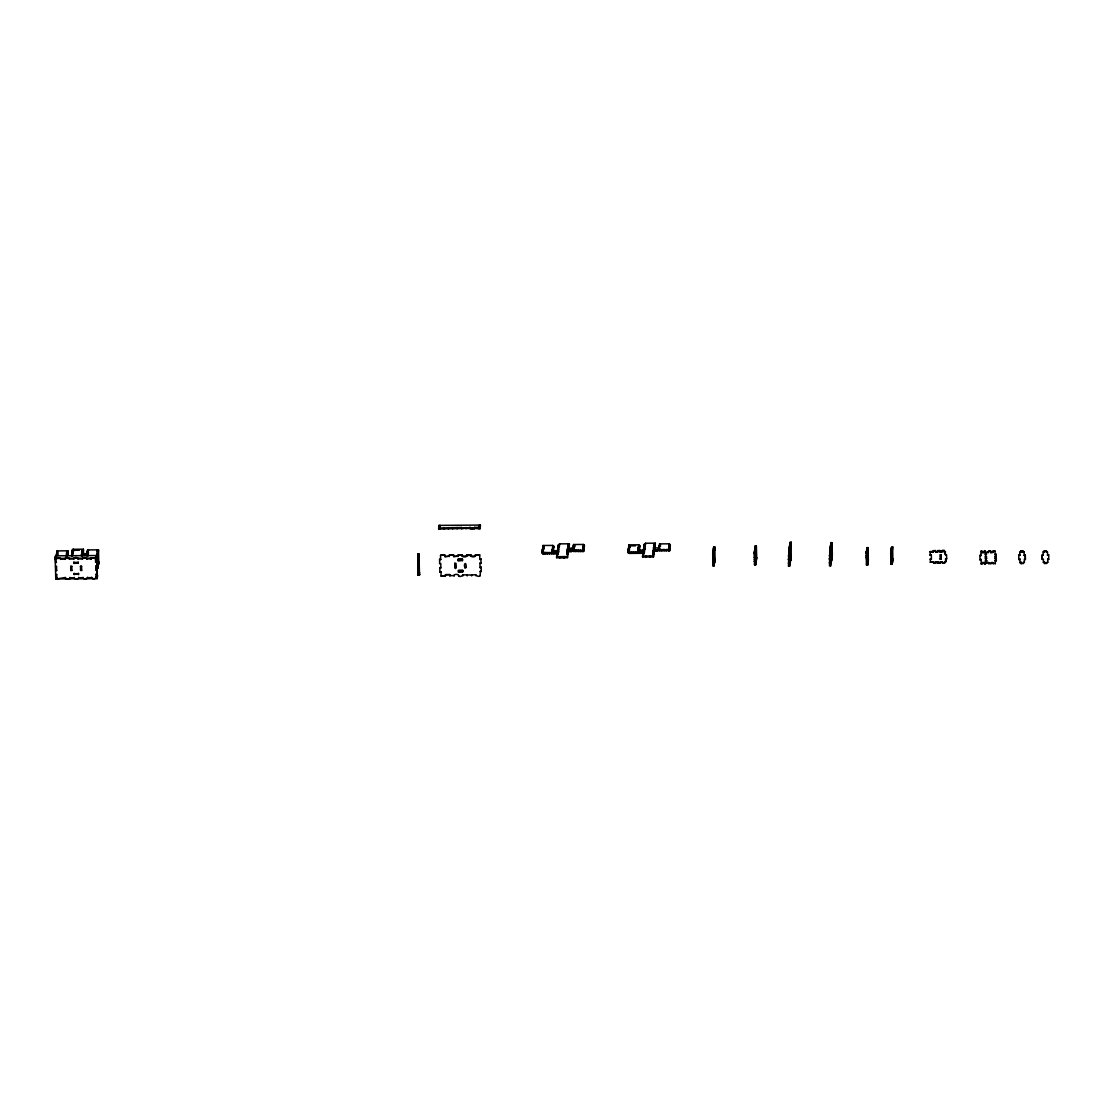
<?xml version="1.0" encoding="UTF-8"?>
<svg xmlns="http://www.w3.org/2000/svg" width="1104" height="1104" viewBox="0 0 1104 1104"><rect width="100%" height="100%" fill="white"/><g stroke="black" fill="none" stroke-linecap="round" stroke-linejoin="round"><path stroke-width="1.5" d="M55.2 558.458L55.586 555.823L96.945 555.519L97.138 578.62L55.78 578.924L55.2 558.458L96.752 558.044L96.835 556.278M55.504 557.603L55.614 556.844M55.366 562.171L56.456 562.171M56.263 556.154L57.035 550.896L67.924 550.813L68.048 555.422M56.483 558.348L56.566 556.568L55.476 556.582L55.228 559.48L56.373 559.093M55.49 566.269L56.58 566.255M57.712 554.926L57.794 553.145L56.704 553.145L56.621 554.926M55.6 570.354L56.69 570.354M55.724 574.453L56.801 574.439M55.78 578.924L55.945 577.792M56.897 577.516L55.752 577.903M65.081 559.038L60.72 559.066M66.061 556.085L67.247 555.326M66.53 554.098L66.613 552.331L67.703 552.317L67.73 553.339L67.841 552.593M67.137 556.085L67.924 550.813M67.62 554.098L67.51 554.843L67.592 553.076L66.502 553.076M73.789 558.969L69.428 558.997M71.498 556.043L72.491 549.281L83.38 549.199L83.545 555.34M71.967 554.07L71.857 554.815L71.939 553.035L73.14 552.276L72.05 552.29M72.188 552.566L72.077 553.311L72.16 551.531L73.361 550.772L72.271 550.786L72.298 551.807L72.381 550.027L73.582 549.268L73.609 550.303L79.419 550.247M71.926 570.244L70.78 570.63L70.725 566.159M72.588 556.043L71.608 555.298M56.746 574.825L56.87 578.91L65.605 577.447L65.578 578.855L69.925 578.813L69.952 577.42M71.87 570.616L71.815 566.145M78.26 563.026L73.844 563.44L73.871 562.033M78.577 574.287L74.216 574.315M74.161 574.687L74.189 573.293M78.66 577.351C80.012 579.586 72.933 579.641 74.299 577.392M82.496 558.9L78.136 558.941M78.205 563.399L78.232 562.005M78.522 574.66L78.55 573.266M81.461 556.057L81.544 554.291L82.634 554.277L82.552 556.057M83.835 554.732L81.655 554.746L81.737 552.966L82.828 552.966M82.096 551.738L82.179 549.958L83.269 549.958L83.297 550.979L82.207 550.979L83.407 550.22L83.297 550.979M81.724 570.175L80.578 570.547L80.523 566.09M83.38 549.199L82.745 554.732M81.765 553.987L82.966 553.228M83.186 551.724L83.076 552.483L83.159 550.703L82.069 550.717M81.668 570.547L81.599 566.076M87.368 577.295C88.72 579.517 81.641 579.572 83.007 577.323M86.899 556.016L86.981 554.249L88.072 554.236L87.989 556.016M87.009 555.271L87.616 549.916L98.504 549.847L98.739 562.874L97.649 562.874L97.732 561.108M87.202 553.946L88.292 553.946L88.375 552.166L87.285 552.179L87.092 554.705L86.002 554.705M87.313 553.201L87.506 550.675L88.596 550.661L87.395 551.42M87.533 551.696L87.644 550.951M91.204 558.845L86.843 558.872M95.979 574.163C99.705 578.703 91.232 580.469 91.715 577.254M95.468 558.155L91.163 557.824L91.149 559.217M95.634 557.037L97.759 556.126L95.634 557.037L95.496 559.19L96.586 559.176L96.752 558.044M96.724 561.867L95.634 561.881M96.779 555.381L97.138 578.62M96.669 556.14L96.752 554.36L97.842 554.346M97.221 552.373L98.422 551.614L97.331 551.627L97.414 549.847M96.559 558.155L96.945 555.519M96.862 557.299L96.973 556.54M96.959 570.05L95.813 570.437L95.758 565.966M96.724 560.597L97.814 560.597M98.504 549.847L97.621 555.85L96.531 555.864M96.779 562.654L97.87 562.64M97.98 554.622L97.87 555.381L97.952 553.601L96.862 553.615L98.063 552.856M98.201 553.118L98.09 553.877L97.193 551.351L98.284 551.351L98.311 552.373M96.848 564.696L98.27 564.862L98.187 566.628M96.848 565.966L95.703 566.352M96.904 566.738L97.939 567.111M96.931 567.773L97.966 568.132L98.711 561.853L97.621 561.853M96.076 577.226L97.111 577.599L97.276 576.467L96.186 576.481M97.069 574.149L95.924 574.535M96.214 577.502L97.304 577.489L97.497 574.963L96.407 574.977M417.767 559.894L418.913 559.507L417.767 559.894L417.809 554.677L419.009 553.918L417.919 553.918L417.961 554.939L417.919 553.918M418.858 559.88L418.899 554.663M419.037 554.939L418.071 554.194M417.988 568.077L419.134 567.691L417.988 568.077L417.823 559.521M419.078 568.077L418.913 559.507M418.195 575.239L418.361 574.108L419.451 574.108L419.285 575.239L418.195 575.239L418.043 567.704M419.009 553.918L419.479 575.129L418.388 575.143L418.25 560.887M419.285 575.239L419.134 567.691M438.633 528.016L461.541 527.464L461.569 528.499L438.661 529.037L438.799 526.884L439.999 526.125L439.019 525.38L480.378 525.076L480.295 526.856L479.205 526.856L479.288 525.09M438.661 529.037L438.799 526.884M440.027 527.146L438.937 527.16L440.11 525.38M439.585 559.355L440.675 559.355L439.585 559.355L439.64 563.827L440.786 563.44L440.855 567.911L439.765 567.925L440.855 567.911M440.551 555.257L444.912 555.229L440.551 555.257L440.62 559.728M441.02 571.624L439.875 572.01L441.02 571.624L441.076 576.095L445.492 575.695L441.076 576.095M444.884 556.623L449.287 556.209L444.884 556.623L444.912 555.229M445.464 574.66L449.811 574.632L445.464 574.66L445.436 576.067M449.259 555.188L453.62 555.16L449.259 555.188L449.231 556.595M454.199 575.626L449.839 575.653M453.592 556.554L457.994 556.154L453.592 556.554L453.62 555.16M455 567.801C454.048 554.774 456.711 573.073 455.055 567.428M480.378 525.076L480.019 528.733L478.929 528.747L478.957 527.339L474.61 527.381C475.727 529.906 469.103 529.948 470.249 527.408L461.513 528.871L461.541 527.464M457.967 555.133L462.328 555.091L457.967 555.133L457.939 556.526M458.091 559.217L462.438 559.19L458.091 559.217L458.063 560.625L462.41 560.584L462.438 559.19M458.063 560.625L462.466 560.211M458.408 570.478L462.755 570.451L458.408 570.478L458.381 571.872L462.728 571.844L462.755 570.451M458.381 571.872L462.783 571.472M462.852 575.943C464.053 573.059 460.437 578.731 458.546 575.598M465.874 528.844L465.902 527.436M479.798 559.438L480.944 559.052L479.798 559.438L479.729 554.967L475.382 554.995C476.5 557.534 469.89 557.575 471.035 555.036L466.675 555.064C467.792 557.589 461.182 557.644 462.328 555.091M470.221 528.802L470.249 527.408M464.798 567.732L465.929 567.346L464.798 567.732C463.238 562.115 467.185 562.088 465.874 567.732M466.647 556.457L466.675 555.064M467.199 575.902C464.77 574.701 474.071 574.632 471.546 575.874M474.582 528.775L474.61 527.381M471.008 556.43L471.035 555.036M478.957 527.339L479.992 527.712L480.157 526.58L479.067 526.594L479.095 527.615M479.067 526.594L480.268 525.835M478.929 528.747L474.637 528.402M475.355 556.402L475.382 554.995M475.907 575.846C474.844 572.99 478.17 578.606 480.309 575.432M479.729 554.967L475.327 555.381M479.964 563.15L481.054 563.15L479.964 563.15L480.033 567.622L481.165 567.235L480.033 567.622M480.199 571.334L481.289 571.334L480.199 571.334L480.254 575.805M552.925 553.201L551.834 553.214L553.035 552.455L553.007 551.434L551.917 551.434L551.779 553.587L543.016 554.029L542.009 552.262L543.209 551.503L542.354 549.999L543.43 549.999L542.464 549.254L543.665 548.495L542.795 546.991L543.996 546.232L542.906 546.245L542.933 547.267L544.024 547.267M542.906 546.245L543.016 545.486L552.814 545.417L552.731 547.198L553.822 547.184L552.511 548.702L553.477 549.447L552.4 549.447M542.05 553.283L542.133 551.503M542.161 552.524L543.237 552.524L542.381 551.034M542.602 549.53L542.492 550.275L542.575 548.495M543.803 548.771L542.713 548.771L543.913 548.012M542.933 547.267L543.016 545.486M542.009 552.262L547.405 552.593L547.377 554.001M547.405 552.593L551.752 552.566L551.724 553.96L556.14 553.559L556.112 552.538L551.696 552.938M551.945 552.455L552.138 549.93L553.339 549.171L552.359 548.426L553.559 547.667L552.593 546.922L553.78 546.163L552.814 545.417M552.055 551.71L552.138 549.93M552.731 547.198L552.842 546.439M553.007 551.434L551.807 552.193M552.166 550.951L553.256 550.951L553.339 549.171M552.028 550.689L556.333 551.034L558.679 549.889L557.589 549.889L558.596 551.655L558.679 549.889M558.251 553.918L556.085 553.932L556.112 552.538M582.539 551.489L582.622 549.709L583.699 549.695L583.616 551.476L578.179 551.517L578.206 550.123L571.679 550.165L571.651 551.558L569.471 551.586L569.498 550.178L567.318 550.192L568.353 550.565L568.27 552.345L567.18 552.345L567.553 549.902L568.629 549.902L567.042 552.083L568.132 552.069L567.497 557.603L564.172 558.003L556.609 557.686L557.023 553.656L558.224 552.897L556.057 552.911M557.368 551.393L557.258 552.152L558.445 551.393L557.368 551.393L557.396 552.414L558.486 552.414M557.589 549.889L558.79 549.13L557.81 548.384L559.121 546.88L558.141 546.135L559.231 546.121L558.251 545.376L559.562 543.872L569.36 543.803L569.278 545.569L568.077 546.328L569.167 546.328L568.836 548.578L567.663 549.157M556.609 557.686L557.023 553.656M557.617 550.91L557.699 549.143M557.948 548.66L557.837 549.406L557.92 547.639M559.342 545.376L559.369 546.397L558.279 546.411L559.48 545.638M559.369 546.397L559.259 547.142L559.231 546.121M556.582 556.664L567.47 556.582L567.497 557.603M568.381 551.586L568.022 552.814L566.932 552.828L567.911 553.573M567.29 551.6L567.511 548.881L568.601 548.867L568.519 550.648M568.795 547.556L567.608 548.315L569.774 548.302L569.802 549.323M568.077 546.328L568.16 544.562L569.36 543.803M566.932 552.828L566.849 554.608L567.939 554.594L568.022 552.814M568.601 548.867L567.401 549.626M568.836 548.578L568.905 546.811L567.829 546.811L569.388 544.824M569.498 550.178L571.679 550.165M569.747 549.695L569.774 548.302M569.471 551.586L567.359 551.213M574.577 545.266L574.604 546.287L573.514 546.287L573.487 545.266L574.577 545.266L573.376 546.025L574.246 547.515L569.719 548.674M572.962 548.84L572.852 549.599L574.052 548.84L572.962 548.84L572.879 550.62L573.97 550.606L574.052 548.84M573.487 545.266L573.597 544.52L583.395 544.451L583.312 546.218L584.402 546.218L583.202 546.977M572.879 550.62L574.08 549.861M573.183 548.55L573.073 549.295L573.155 547.529M574.466 546.011L574.384 547.791L573.404 547.046M573.514 546.287L573.597 544.52M576.026 550.137L575.998 551.531L571.706 551.186M574.494 547.032L574.604 546.287M578.179 551.517L576.053 551.158M578.206 550.123L583.588 550.454L583.699 549.695M582.622 549.709L583.919 548.191L582.843 548.205L582.65 550.73L583.726 550.73M582.843 548.205L584.154 546.687L583.064 546.701L584.375 545.197L583.395 544.451M582.953 547.46L582.871 549.226L583.961 549.226L582.76 549.985M583.312 546.218L583.423 545.473M582.981 548.481L584.182 547.722L583.091 547.722M628.19 550.123L629.28 550.123L629.087 552.649L627.997 552.649L628.521 547.874L629.722 547.115L628.631 547.115L629.004 545.887L635.531 545.845M627.997 552.649L628.769 547.391M628.963 544.865L629.86 547.377L628.963 544.865L638.761 544.796L638.678 546.563L639.768 546.563L639.74 545.542L638.65 545.542L638.457 548.067L639.547 548.067L639.74 545.542M644.212 553.283L628.976 553.394L629.059 551.627L627.969 551.627M628.411 548.619L629.501 548.619L628.3 549.378M629.942 545.611L628.742 546.37L628.659 548.136M628.976 553.394L629.087 552.649M633.323 553.366L633.351 551.959L628.949 552.373M633.351 551.959L637.712 551.931L637.684 553.339M637.712 551.931L642.059 551.903L642.031 553.297M637.877 550.799L637.767 551.558L638.968 550.799L637.877 550.799L637.795 552.58L638.885 552.58L638.968 550.799M638.236 549.571L638.319 547.805L639.52 547.032L638.429 547.046L638.236 549.571L639.326 549.571L639.409 547.791M638.429 547.046L639.63 546.287M638.65 545.542L638.761 544.796M637.795 552.58L638.995 551.821M638.126 550.33L639.216 550.316L639.299 548.536L638.209 548.55M639.216 550.316L639.326 549.571M639.547 548.067L638.347 548.826M639.768 546.563L638.567 547.322M639.188 549.295L637.988 550.054L642.28 550.399L644.626 549.254L643.535 549.268L643.563 550.289L644.653 550.275M642.335 550.027L642.307 551.42L640.196 551.062M642.059 551.903L644.184 552.262L644.101 554.042M655.431 550.951L655.403 549.93L659.806 549.516L659.833 550.537L655.431 550.951L655.459 549.544L653.278 549.571L654.313 549.93L653.113 550.689L653.982 552.193L652.781 552.952L653.872 552.938L653.458 556.968L642.569 557.051L642.983 553.021L644.074 553.007M643.204 551.517L644.405 550.758L644.322 552.538L643.232 552.538L643.204 551.517L644.405 550.758M643.535 549.268L644.846 547.75L643.756 547.763L643.563 550.289M643.756 547.763L645.067 546.245L643.977 546.259L643.784 548.785L644.874 548.771L644.846 547.75M643.977 546.259L645.288 544.741L644.198 544.755L644.005 547.28M644.198 544.755L645.509 543.237L655.307 543.168L655.224 544.948L654.134 544.948L654.106 543.927L655.307 543.168M642.569 557.051L642.983 553.021M643.232 552.538L643.315 550.772M644.322 543.996L644.239 545.776L645.316 545.762M644.874 548.771L644.764 549.53L644.736 548.509M644.35 545.017L645.55 544.258M642.542 556.03L653.416 555.947L653.872 552.938M654.106 543.927L655.086 544.672L653.775 546.176L654.755 546.922L653.554 547.681L657.86 548.026L659.364 546.411M653.899 553.96L652.809 553.973L654.01 553.214L654.203 550.689M653.113 550.689L653.03 552.469L654.12 552.455M654.976 545.417L654.893 547.198L653.803 547.211L655.003 546.452L655.196 543.913M653.692 547.957L654.893 547.198M659.585 544.907L659.212 546.149L660.302 546.135L659.143 547.915M669.369 544.838L669.341 543.817L659.557 543.886L660.44 546.411M659.75 549.889L664.166 549.488L664.194 550.51L659.778 550.924L659.806 549.516M660.523 544.631L659.336 545.39L659.254 547.17M668.817 548.605L668.789 547.57L669.88 547.57L668.679 548.329L668.541 550.482L664.139 550.882L664.166 549.488M668.513 549.461L664.111 549.861M669.769 548.315L669.576 550.841L668.541 550.482M668.707 549.35L669.686 550.096M668.789 547.57L669.121 545.321L670.211 545.307L669.341 543.817M670.211 545.307L670.018 547.832L668.927 547.846L669.121 545.321M669.576 550.841L669.659 549.074L668.569 549.074M669.797 549.337L670.1 546.066L669.01 546.066M670.321 544.562L670.238 546.328L669.148 546.342M712.687 553.642L713.888 552.883L714.122 565.91L713.032 565.91L712.687 553.642L713.888 552.883M712.908 552.138L714.109 551.379L713.915 553.904L712.825 553.904L712.908 552.138L714.109 551.379M713.129 550.634L714.329 549.875L714.136 552.4L713.046 552.4L713.129 550.634L714.219 550.62M713.35 549.13L714.55 548.371L714.357 550.896L714.467 550.137L713.267 550.896L713.35 549.13L714.44 549.116M713.681 546.866L713.57 547.625L714.771 546.866L713.681 546.866L713.488 549.392L713.46 548.371M712.825 553.904L714.026 553.145M713.046 552.4L714.247 551.641M713.005 564.889L714.095 564.889L714.316 563.385L713.225 563.385L714.205 564.13M713.667 560.377L713.474 562.902L714.564 562.902L714.536 561.881L712.977 561.453L714.785 561.398L714.757 560.377L713.667 560.377L714.647 561.122M713.032 565.91L713.225 563.385M713.363 563.661L714.343 564.406L713.446 561.881L713.363 563.661L714.454 563.647M713.695 561.398L714.895 560.639L714.978 558.872L715.006 559.894M714.122 565.91L713.143 565.165M755.55 561.136L754.405 561.522L754.28 552.58L755.481 551.821L754.391 551.834L754.418 552.856L755.509 552.842L755.702 550.316L754.612 550.33L754.639 551.351L755.729 551.338L755.923 548.812L754.832 548.826L754.86 549.847L756.061 549.088L754.984 549.088M755.205 547.584L756.281 547.584L755.095 548.343L755.053 547.322L756.143 547.308L755.95 549.833M755.288 545.818L755.177 546.563L756.364 545.804L755.288 545.818L755.633 564.199L754.543 564.213L755.633 564.199M755.702 550.316L754.501 551.075L754.418 552.856M754.405 561.522L756.268 561.094L756.35 559.314L755.26 559.328M755.702 555.16L754.57 555.547L755.702 555.16L755.826 559.259M754.736 564.103L755.716 564.848L754.625 564.862L754.708 563.081M755.909 562.322L755.716 564.848M756.35 559.314L755.15 560.073M755.495 557.824L756.571 557.81L755.384 558.569M756.047 562.598L755.936 563.344L756.268 561.094M756.571 557.81L756.378 560.335L755.302 560.349M756.364 545.804L756.723 558.086L755.522 558.845M788.532 566.214L788.987 563.206L789.015 564.227L790.091 564.227L790.064 563.206L789.622 566.214L788.532 566.214L788.78 551.2L789.857 551.2L789.898 552.221L788.808 552.221L788.78 551.2M790.561 547.708L790.533 546.687L789.443 546.687L789.25 549.212L790.34 549.212L790.312 548.191L789.222 548.191L789.029 550.717L790.119 550.717L790.091 549.695L788.891 550.454L789.967 550.441L789.898 552.221M789.222 548.191L790.119 550.717M789.443 546.687L790.423 547.432M789.47 547.708L789.664 545.183L790.754 545.183L790.781 546.204M790.975 543.679L790.892 545.445L789.691 546.204L789.884 543.679L790.975 543.679L791.002 544.7L789.912 544.714L790.105 542.174L791.195 542.174L791.209 556.706L791.32 555.961M788.808 552.221L789.001 549.695M789.912 544.714L791.113 543.941L791.195 542.174M789.622 566.214L789.746 551.945L788.67 551.959M789.981 555.284L790.147 558.997M790.257 553.408L790.423 557.12M790.174 562.447L790.285 561.701L790.091 564.227M790.409 560.942L789.429 560.197M789.457 561.218L790.657 560.459L790.74 558.693L789.65 558.693M789.677 559.714L790.768 559.714L790.961 557.189L789.871 557.189M791.182 555.685L790.988 558.21L789.898 558.224L791.099 557.451L790.988 558.21M790.326 562.723L790.519 560.197M790.768 559.714L789.788 558.969M831.146 562.143L831.257 561.398L830.594 565.91L829.504 565.91L829.739 550.896L830.829 550.896L830.857 551.917L829.766 551.931L829.739 550.896M831.077 550.413L831.215 548.26L830.125 548.274L830.857 551.917M830.125 548.274L831.16 548.633M832.388 554.898L832.278 555.657L832.181 542.892L830.995 543.651L832.071 543.651L832.043 542.63L830.953 542.63L830.76 545.155L831.85 545.155L831.823 544.12L830.732 544.134L831.629 546.659L831.602 545.624L830.512 545.638L831.436 547.97L831.409 546.949L830.318 546.949L831.298 547.694L831.188 549.668L830.098 549.668M830.953 542.63L831.933 543.375M829.766 551.931L829.96 549.392M830.318 546.949L830.153 549.295L831.243 549.281M830.346 547.984L830.512 545.638M830.539 546.659L830.732 544.134M830.47 550.855L830.594 553.214M830.594 565.91L830.746 552.662L829.656 552.676M831.271 552.731L831.45 556.444M831.547 550.855L831.726 554.567M830.857 557.92L831.836 558.665L832.03 556.14L831.919 556.885M831.284 562.419L831.478 559.894L830.387 559.907M830.525 558.955L831.616 558.955L830.443 559.521M832.25 554.636L832.057 557.161M830.415 560.929L831.56 560.542L830.47 560.542M830.636 558.21L831.809 557.644L831.643 559.976L830.553 559.99M866.212 552.883L867.358 552.497L867.647 565.151L866.557 565.165L866.474 559.673L867.551 559.659L866.419 560.045L866.35 555.574L867.44 555.574L866.295 555.961L866.212 552.883L867.468 552.966L867.551 551.186L866.461 551.2L866.295 553.532L867.468 552.966M866.764 549.13L866.654 549.875L867.854 549.116L866.764 549.13L866.488 552.221L867.578 552.207L867.744 549.875M866.985 547.625L866.875 548.371L868.075 547.612L866.985 547.625L866.792 550.151L867.882 550.137L868.075 547.612M867.123 547.901L867.013 548.647L868.213 547.888L867.123 547.901L867.22 551.31M867.551 551.186L866.35 551.945M867.868 558.803L866.778 558.817M866.557 565.165L866.668 563.206L867.758 563.192L866.585 563.771M866.668 563.206L866.695 564.227L867.785 564.213L866.778 562.447L866.971 561.136L868.061 561.122L868.089 562.157L866.474 562.102M866.999 562.157L867.192 559.631L868.282 559.618L868.089 562.157M867.785 564.213L868.061 561.122M867.647 565.151L866.612 564.793M867.192 559.631L867.22 560.653L868.42 559.894M891.301 561.701L891.328 562.736L892.418 562.723L892.391 561.701L891.301 561.701L892.198 564.227L891.107 564.241L890.68 553.725L890.873 551.2L891.963 551.2L891.825 555.767L890.735 555.781L891.88 555.395L891.949 559.866L890.859 559.866L892.004 559.48L892.06 563.951L890.969 563.965M890.983 550.454L892.184 549.695L891.991 552.221L890.9 552.221L890.983 550.454L892.073 550.441M891.204 548.95L892.405 548.191L892.211 550.717L892.322 549.958L891.121 550.73L891.204 548.95L892.294 548.936M891.466 548.467L892.432 549.212L891.356 549.226L891.425 547.446L892.625 546.687L892.86 559.714M890.9 552.221L891.011 551.476M891.963 551.2L890.762 551.959M892.432 549.212L892.625 546.687M891.107 564.241L891.08 563.206L892.06 563.951M892.198 564.227L892.391 561.701M892.722 559.438L892.832 558.693L892.639 561.218L891.563 561.232L891.521 560.197L891.439 561.977M892.418 562.723L892.612 560.197L891.411 560.956M933.432 551.641C925.193 550.772 934.66 554.291 933.404 550.62L935.571 550.606L935.543 552L937.724 551.986L937.751 550.592L939.932 550.579L939.904 551.972L942.14 551.586L939.904 551.972M931.334 554.732L930.189 555.119L931.334 554.732L931.403 559.204L930.313 559.204L931.403 559.204M933.722 561.881L930.396 562.281L933.722 561.881C932.756 564.848 938.814 562.24 933.749 562.902M933.377 552.014L933.404 550.62M935.571 550.606L933.349 550.993M935.543 552L937.779 551.614M935.888 561.853L938.069 561.839L935.888 561.853L935.861 563.261M937.724 551.986L937.751 550.592M938.096 562.861C943.161 562.212 937.117 564.82 938.069 561.839M939.932 550.579L937.696 550.965M940.097 559.135L941.243 558.748L941.132 554.663L941.188 559.121L940.097 559.135L940.042 554.663L941.077 555.036M940.249 561.826L942.416 561.812L940.249 561.826L940.222 563.233M942.098 550.551L944.279 550.537L942.098 550.551L942.071 551.959M942.402 563.206L944.624 562.819L942.402 563.206L942.416 561.812M945.397 551.558L944.251 551.945L945.397 551.558C943.285 554.47 948.032 555.547 945.479 554.622M945.686 561.784C942.982 562.75 947.922 561.605 945.604 558.721L946.694 558.707L945.548 559.093L945.631 562.157M979.91 555.395L980.987 555.395L979.91 555.395L979.966 559.866L981.111 559.48L979.966 559.866M980.876 551.296L981.967 551.282L980.876 551.296L980.932 555.767M981.994 552.304C987.059 551.655 981.014 554.263 981.967 551.282M982.312 563.564L981.166 563.951L982.284 562.543L984.464 562.529L984.437 563.923L985.582 563.537L984.437 563.923M982.256 563.937L982.284 562.543M984.147 551.269L985.223 551.269L984.147 551.269L984.119 552.676M985.265 554.705L986.41 554.318L986.341 552.276L988.522 552.262L986.286 552.649L986.355 554.705L985.265 554.705L985.223 551.269M984.464 562.529L982.229 562.916M985.375 558.803L986.521 558.417L985.375 558.803L985.375 556.375M985.486 560.473L986.576 560.459L985.486 560.473L985.527 563.923M986.465 558.79L986.465 556.375M986.631 562.516C992.041 562.198 984.492 564.42 986.576 560.459M988.494 551.241L990.674 551.227L988.494 551.241L988.466 552.635M991.019 563.495L988.839 563.523M990.647 552.621L992.882 552.235L990.647 552.621L990.674 551.227M992.855 551.213L995.021 551.186L992.855 551.213L992.827 552.607M995.366 563.468L993.2 563.482M996.194 554.249L995.049 554.636L996.194 554.249L996.208 556.678L995.118 556.678L996.208 556.678M996.319 558.348L995.173 558.734L996.319 558.348L996.319 560.763L995.228 560.777L996.319 560.763M1018.771 555.105L1019.861 555.105L1018.771 555.105L1018.84 559.576L1019.986 559.19L1018.84 559.576M1020.869 552.028C1018.067 552.028 1021.918 553.201 1020.841 551.006L1023.022 550.993L1022.994 552.386L1024.139 552L1022.994 552.386M1020.814 552.4L1020.841 551.006M1021.159 562.253L1020.013 562.64L1021.159 562.253L1021.131 563.661L1023.367 563.261M1023.022 550.993L1020.786 551.379M1025.312 555.064L1024.167 555.45L1025.312 555.064L1025.368 559.535L1024.333 559.162L1024.36 562.612L1023.339 562.24L1023.311 563.647M1042.093 555.312L1043.239 554.926L1042.093 555.312L1042.217 559.411L1043.363 559.024L1043.39 562.474L1044.536 562.088L1043.39 562.474M1042.217 559.411L1042.148 554.939M1043.156 551.862L1044.246 551.848L1043.156 551.862L1043.183 555.312M1044.218 550.827L1046.399 550.813L1044.218 550.827L1044.191 552.235M1044.508 563.482L1047.793 562.06L1046.689 563.468L1044.508 563.482L1044.536 562.088M1046.426 551.834C1049.117 551.807 1045.322 553.021 1046.399 550.813M1048.69 554.898L1047.544 555.271L1048.69 554.898L1048.745 559.355L1047.655 559.369L1048.745 559.355M479.315 526.111L480.406 526.097M461.486 527.85L465.847 527.809M470.194 527.781L474.554 527.753M465.929 528.457L470.276 528.43M789.995 542.933L791.085 542.92M568.049 545.307L569.14 545.307L569.057 547.073L567.967 547.087M789.774 544.438L790.864 544.424M654.023 545.707L655.114 545.693M660.565 545.652L659.474 545.666L659.557 543.886M669.259 545.597L670.349 545.583M830.87 544.41L831.961 544.396L832.043 542.63M97.304 550.606L98.394 550.592M72.409 551.062L73.499 551.048M668.9 546.825L669.99 546.811M789.553 545.942L790.643 545.928M67.813 551.572L66.833 550.827L66.751 552.593M83.048 551.462L81.848 552.221L82.938 552.207L82.855 553.987M567.856 547.832L568.946 547.832M669.038 547.101L670.128 547.087M830.65 545.914L831.74 545.9M58.153 551.917L57.063 551.917L57.035 550.896M56.815 552.4L58.015 551.641L56.925 551.655L56.842 553.421M789.581 546.963L790.671 546.949L790.754 545.183M87.175 552.925L88.265 552.925M756.033 548.067L754.943 548.067L754.86 549.847M713.598 548.647L714.578 549.392L714.661 547.612M891.425 547.446L892.515 547.432M552.29 550.206L553.366 550.192M628.438 549.64L629.418 550.385L629.501 548.619M789.36 548.467L790.45 548.453L790.533 546.687M56.594 553.904L57.684 553.891M67.482 553.822L66.281 554.581L67.358 554.581L67.289 556.347M71.829 553.794L72.919 553.78L71.719 554.539L71.636 556.319M81.627 553.725L87.064 553.684M669.548 549.82L668.458 549.833L668.486 550.855M830.236 548.729L831.326 548.716M755.812 549.571L754.722 549.571L754.639 551.351M81.434 555.036L82.524 555.022M86.871 554.995L87.961 554.995M628.079 550.882L629.17 550.868M56.373 555.409L57.574 554.65L56.483 554.65L56.511 555.685M96.641 555.119L97.732 555.105L97.966 568.132M628.217 551.144L629.308 551.144L629.28 550.123M789.139 549.971L790.229 549.958M866.902 549.406L867.992 549.392M71.746 555.56L72.836 555.56M754.75 550.592L755.84 550.592M628.107 551.903L629.197 551.89M643.342 551.793L644.432 551.779M653.14 551.724L654.23 551.71L654.313 549.93M788.918 551.476L790.009 551.462M829.877 551.172L830.967 551.158M866.681 550.896L867.772 550.896M55.366 557.327L56.456 557.327M754.529 552.097L755.619 552.097M829.628 551.655L830.719 551.641M566.959 553.849L568.049 553.849M417.836 555.698L418.927 555.685M466.619 555.436L470.98 555.409M557.065 554.677L558.141 554.663M788.698 552.98L789.774 552.966M96.669 558.555L97.759 558.555L96.614 558.928M754.308 553.601L755.398 553.601M831.381 553.132L832.471 553.132M462.355 556.126L466.702 556.085M471.063 556.057L475.41 556.03M754.253 553.973L755.343 553.973M890.79 552.98L891.88 552.966M417.671 556.816L418.761 556.816M890.68 553.725L891.77 553.725M788.242 555.988L789.332 555.974M829.214 555.685L830.305 555.671M712.853 557.354L713.943 557.341M754.349 557.051L755.426 557.037M73.816 562.419L78.163 562.378M97.759 562.129L98.849 562.115M712.798 557.727L713.888 557.727M754.28 557.423L755.371 557.423M97.511 562.612L98.601 562.598L98.629 563.62L97.538 563.633M755.633 558.1L756.723 558.086M789.76 557.948L790.85 557.934M97.4 563.357L98.491 563.357L98.408 565.124L97.318 565.138M866.405 557.63L867.496 557.617M890.859 557.451L891.949 557.437M985.32 556.761L986.41 556.747M866.35 558.003L867.44 557.989M890.804 557.824L891.894 557.81M97.29 564.116L98.38 564.103M788.339 559.052L789.429 559.052M829.297 558.748L830.387 558.748M97.428 564.379L98.518 564.379M712.853 559.769L713.943 559.769M754.349 559.466L755.44 559.466M755.412 559.59L756.488 559.59M788.284 559.424L790.63 559.438M829.242 559.135L830.332 559.121M830.663 559.231L831.754 559.231M789.567 560.473L790.657 560.459M97.207 565.883L98.297 565.883M417.933 563.606L419.023 563.606M830.277 560.653L831.367 560.639M867.082 560.377L868.172 560.377M70.67 566.531L71.76 566.518M80.468 566.462L81.544 566.449M417.878 563.992L418.968 563.978M454.876 563.716L456.021 563.33L456.09 567.801M891.673 560.473L892.75 560.473M713.584 562.157L714.674 562.143L714.757 560.377M830.305 561.674L831.395 561.674M867.109 561.412L868.199 561.398M866.53 561.715L867.62 561.715M890.969 561.536L892.06 561.536M890.914 561.922L892.529 561.977M866.778 562.447L867.868 562.447M891.19 562.46L892.28 562.447M713.06 564.517L714.15 564.503M74.134 573.666L78.481 573.638M418.168 571.789L419.258 571.789M418.112 572.176L419.203 572.162M418.582 572.603L419.672 572.603M96.296 575.722L97.387 575.708M418.471 573.362L419.561 573.349M96.434 575.998L97.525 575.984M96.324 576.743L97.414 576.743M418.499 574.384L419.589 574.37M69.897 577.792L74.244 577.765M78.605 577.737L82.952 577.696M87.313 577.668L91.66 577.64M462.811 574.908L467.171 574.88M471.518 574.853L475.879 574.811M1047.503 551.834L1047.544 555.271M1047.71 558.997L1047.737 562.433M1046.344 551.186L1046.371 552.221M1025.257 555.436L1025.368 559.535M1024.139 552L1024.167 555.45M1021.103 562.64L1021.131 563.661M1019.779 552.028L1019.806 555.478M1019.986 559.19L1020.013 562.64M995.021 551.186L995.049 554.636M995.173 556.306L995.173 558.734M995.284 560.404L995.311 563.84M993.145 563.868C994.4 561.964 989.681 561.991 990.964 563.882M988.811 562.488L988.784 563.896M986.521 560.846L986.576 562.888M981.911 551.669L981.939 552.69M981.111 559.48L981.166 563.951M946.57 554.622L946.639 559.079M945.341 551.931L945.424 554.995M944.279 550.537L944.251 551.945M944.596 561.798L944.569 563.192M938.014 562.226L938.041 563.247M933.667 562.253L933.694 563.275M930.161 551.669L930.189 555.119M930.368 558.831L930.396 562.281M891.314 548.191L891.356 549.226M868.213 547.888L868.31 560.653M867.854 549.116L867.882 550.137M867.813 559.19C869.124 553.546 865.177 553.573 866.723 559.19M866.461 551.2L866.488 552.221M831.823 544.12L831.85 545.155M831.616 558.955L831.505 560.915M790.312 548.191L790.34 549.212M756.254 546.563L756.171 548.329M755.053 547.322L755.095 548.343M754.46 561.136L754.625 564.862M714.771 546.866L715.116 559.135M714.536 561.881L714.564 562.902M666.333 549.475L666.305 550.868M661.986 549.502L661.958 550.896M657.625 549.53L657.598 550.937M656.494 549.916L656.521 550.937M654.755 546.922L654.782 547.957M653.885 545.431L653.803 547.211M653.982 552.193L654.01 553.214M653.665 546.935L653.609 548.522M653.416 555.947L653.458 556.968M652.892 552.193L652.809 553.973M650.159 555.974L650.132 557.368M645.509 543.237L645.426 545.017M645.799 556.002L645.771 557.41M644.35 551.131L644.322 552.538M642.28 550.399L642.307 551.42M640.168 550.04L640.141 551.434M639.878 551.917L639.865 553.311M638.857 551.545L638.885 552.58M635.531 551.945L635.504 553.352M631.184 551.986L631.157 553.38M584.375 545.197L584.292 546.963M584.154 546.687L584.071 548.467M583.919 548.191L583.85 549.971M583.588 550.454L583.616 551.476M580.387 550.096L580.359 551.503M575.971 550.51L575.998 551.531M574.246 547.515L574.273 548.536M573.942 549.585L573.832 551.545M573.376 546.025L573.293 547.791M571.955 548.288L571.927 549.682M571.624 550.537L571.651 551.558M570.533 550.551L570.561 551.572M568.16 544.562L568.187 545.583M567.718 547.57L567.746 548.591M567.635 548.122L567.553 549.902M564.199 556.609L564.172 558.003M559.562 543.872L559.59 544.893M559.852 556.637L559.825 558.031M559.121 546.88L559.148 547.901L558.058 547.915L558.141 546.135M558.362 544.631L558.279 546.411M558.445 551.393L558.431 552.787M556.388 550.648L556.416 551.669M554.208 550.661L554.236 551.696M553.78 546.163L553.697 547.943M553.932 552.552L553.904 553.946M553.559 547.667L553.477 549.447M553.228 549.93L553.256 550.951M552.593 546.922L552.621 547.943M549.571 552.58L549.557 553.973M545.224 552.607L545.197 554.015M543.665 548.495L543.692 549.516M543.32 550.744L543.237 552.524M543.099 552.248L543.016 554.029M542.795 546.991L542.713 548.771M542.354 549.999L542.271 551.779M479.992 527.712L480.019 528.733M480.944 559.052L480.999 563.523M481.165 567.235L481.234 571.706M462.272 555.478L462.3 556.499M462.383 559.562L462.41 560.584M462.7 570.823L462.728 571.844M457.194 527.505L457.166 528.899M458.491 575.971C459.926 573.749 452.681 573.804 454.144 575.998M452.833 527.533L452.806 528.926M448.486 527.56L448.459 528.968M449.811 574.632L449.783 576.026M444.125 527.602L444.098 528.995M439.778 527.629L439.751 529.023M439.019 525.38L438.937 527.16M439.82 567.539L439.875 572.01M419.451 574.108L419.479 575.129M418.361 574.108L418.388 575.143M95.524 557.782L95.579 562.253M87.616 549.916L87.74 554.36M86.788 559.245C87.934 556.706 81.31 556.747 82.441 559.286M85.946 555.091C87.216 553.187 82.496 553.228 83.78 555.105M78.08 559.314C79.226 556.775 72.616 556.816 73.733 559.342M73.361 550.772L73.388 551.807M73.25 551.531L73.278 552.552M73.03 553.035L73.057 554.056M69.373 559.383C70.518 556.83 63.908 556.885 65.026 559.411M60.665 559.438C60.817 555.547 52.868 558.389 56.401 562.543M56.525 566.628L56.635 570.727M55.586 555.823L55.766 561.867M653.471 548.246L654.451 548.992L653.471 548.246M658.909 548.205L659.888 548.95L658.909 548.205M712.77 554.291L713.805 554.65L712.77 554.291M713.819 547.142L714.799 547.888L713.819 547.142M788.449 563.15L789.484 563.509L788.449 563.15M829.408 562.847L830.443 563.219L829.408 562.847"/></g></svg>
